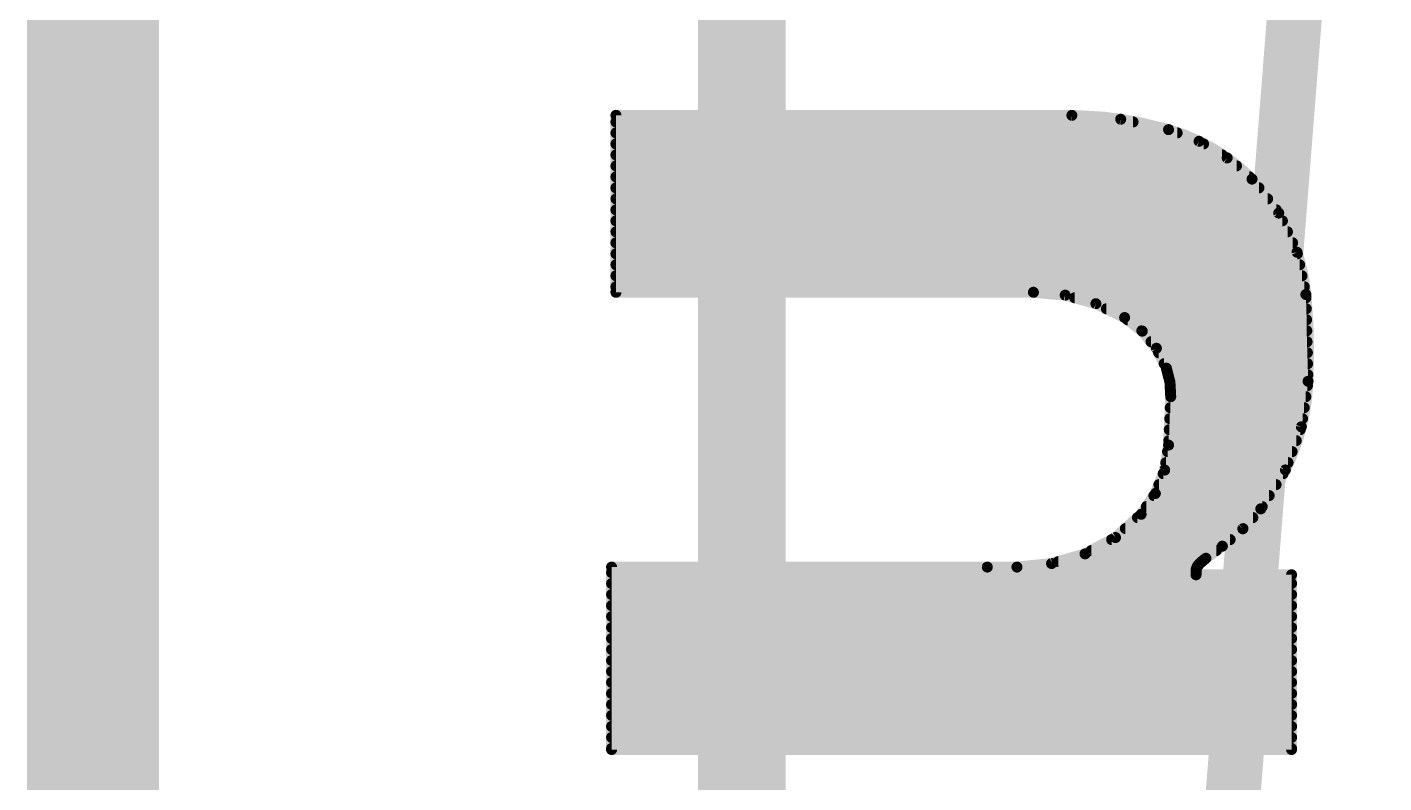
# Model space of a CAD drawing. Extents: x -6.3 to 44.5, y -10.2 to 43.3.
# Drawn here: x -0.152 to 2.984, y 17.497 to 19.244 of the extents above; entities that cross this region are included whole.
import ezdxf

# ---------------------------------------------------------------- set-up
doc = ezdxf.new("R2010")
doc.units = 0
for name, color, linetype in [('20', 53, 'CONTINUOUS'), ('21', 41, 'CONTINUOUS'), ('22', 40, 'CONTINUOUS'), ('51', 53, 'CONTINUOUS')]:
    doc.layers.add(name, color=color, linetype=linetype)

msp = doc.modelspace()

# ---------------------------------------------------------------- linework, layer by layer
at = {"layer": '20', "const_width": 0.3048}
msp.add_lwpolyline([(0, 39.37), (0, 3.81)], dxfattribs=at)
at = {"layer": '21', "const_width": 0.2032}
msp.add_lwpolyline([(1.5, 27.99), (1.5, 15.19)], dxfattribs=at)
at = {"layer": '22'}
for points, const_width in [([(1.2154, 19.0398, 1), (1.2026, 19.0398)], 0.0127), ([(1.2154, 19.0398, 1), (1.2026, 19.0398)], 0.0127), ([(1.209, 19.0462, 1), (1.209, 19.0334)], 0.0127), ([(1.209, 19.0462, 1), (1.209, 19.0334)], 0.0127), ([(2.2636, 19.0461, 1), (2.2626, 19.0335)], 0.0127), ([(2.4867, 19.0068, 0.0668), (2.2631, 19.0398)], 0.0254), ([(2.2632, 19.0461, 1), (2.263, 19.0335)], 0.0127), ([(2.2631, 19.0334, 1), (2.2631, 19.0462)], 0.0127), ([(2.2631, 19.0334, 1), (2.2631, 19.0462)], 0.0127), ([(2.3773, 19.037, 1), (2.3747, 19.0246)], 0.0127), ([(2.3755, 19.0244, 1), (2.3765, 19.0371)], 0.0127), ([(1.209, 19.031, 1), (1.209, 19.0182)], 0.0127), ([(1.209, 19.0056, 1), (1.209, 18.9929)], 0.0127), ([(2.4045, 19.0182, 1), (2.4045, 19.031)], 0.0127), ([(2.489, 19.0127, 1), (2.4844, 19.0009)], 0.0127), ([(2.6797, 18.8925, 0.1281), (2.4867, 19.0068)], 0.0254), ([(2.4885, 19.0129, 1), (2.4849, 19.0007)], 0.0127), ([(2.4849, 19.0007, 1), (2.4885, 19.0129)], 0.0127), ([(2.4854, 19.0006, 1), (2.488, 19.013)], 0.0127), ([(2.5066, 18.9929, 1), (2.5066, 19.0056)], 0.0127), ([(1.209, 18.9802, 1), (1.209, 18.9674)], 0.0127), ([(2.5605, 18.9853, 1), (2.554, 18.9744)], 0.0127), ([(2.555, 18.9739, 1), (2.5595, 18.9858)], 0.0127), ([(2.5675, 18.9674, 1), (2.5675, 18.9802)], 0.0127), ([(1.209, 18.9548, 1), (1.209, 18.942)], 0.0127), ([(2.6104, 18.942, 1), (2.6104, 18.9548)], 0.0127), ([(2.6263, 18.9462, 1), (2.6181, 18.9366)], 0.0127), ([(2.6189, 18.9359, 1), (2.6254, 18.9469)], 0.0127), ([(1.209, 18.9294, 1), (1.209, 18.9167)], 0.0127), ([(2.6438, 18.9167, 1), (2.6438, 18.9294)], 0.0127), ([(1.209, 18.904, 1), (1.209, 18.8912)], 0.0127), ([(1.209, 18.8786, 1), (1.209, 18.8658)], 0.0127), ([(2.6847, 18.8964, 1), (2.6747, 18.8886)], 0.0127), ([(2.8042, 18.6258, 0.1741), (2.6797, 18.8925)], 0.0254), ([(2.6842, 18.897, 1), (2.6752, 18.888)], 0.0127), ([(2.6737, 18.8912, 1), (2.6737, 18.904)], 0.0127), ([(2.6752, 18.888, 1), (2.6842, 18.897)], 0.0127), ([(2.6756, 18.8877, 1), (2.6838, 18.8973)], 0.0127), ([(2.6957, 18.8658, 1), (2.6957, 18.8786)], 0.0127), ([(1.209, 18.8532, 1), (1.209, 18.8405)], 0.0127), ([(2.7157, 18.8405, 1), (2.7157, 18.8532)], 0.0127), ([(1.209, 18.8278, 1), (1.209, 18.815)], 0.0127), ([(2.7472, 18.8167, 1), (2.7357, 18.8113)], 0.0127), ([(2.7356, 18.815, 1), (2.7356, 18.8278)], 0.0127), ([(2.7364, 18.8101, 1), (2.7464, 18.8179)], 0.0127), ([(1.209, 18.8024, 1), (1.209, 18.7896)], 0.0127), ([(2.7499, 18.7896, 1), (2.7499, 18.8024)], 0.0127), ([(1.209, 18.777, 1), (1.209, 18.7643)], 0.0127), ([(2.7617, 18.7643, 1), (2.7617, 18.777)], 0.0127), ([(1.209, 18.7516, 1), (1.209, 18.7388)], 0.0127), ([(1.209, 18.7262, 1), (1.209, 18.7134)], 0.0127), ([(2.7736, 18.7388, 1), (2.7736, 18.7516)], 0.0127), ([(2.7899, 18.7248, 1), (2.7775, 18.7222)], 0.0127), ([(2.7779, 18.7208, 1), (2.7894, 18.7262)], 0.0127), ([(2.7845, 18.7134, 1), (2.7845, 18.7262)], 0.0127), ([(1.209, 18.7008, 1), (1.209, 18.6881)], 0.0127), ([(2.7898, 18.6881, 1), (2.7898, 18.7008)], 0.0127), ([(1.209, 18.6754, 1), (1.209, 18.6626)], 0.0127), ([(2.7951, 18.6626, 1), (2.7951, 18.6754)], 0.0127), ([(1.2026, 18.6309, 1), (1.2154, 18.6309)], 0.0127), ([(1.2026, 18.6309, 1), (1.2154, 18.6309)], 0.0127), ([(1.209, 18.65, 1), (1.209, 18.6372)], 0.0127), ([(1.209, 18.6373, 1), (1.209, 18.6245)], 0.0127), ([(1.209, 18.6373, 1), (1.209, 18.6245)], 0.0127), ([(2.1748, 18.6372, 1), (2.1736, 18.6246)], 0.0127), ([(2.3851, 18.5725, 0.136), (2.1742, 18.6309)], 0.0254), ([(2.1742, 18.6372, 1), (2.1742, 18.6246)], 0.0127), ([(2.1742, 18.6245, 1), (2.1742, 18.6373)], 0.0127), ([(2.1742, 18.6245, 1), (2.1742, 18.6373)], 0.0127), ([(2.2493, 18.6304, 1), (2.2459, 18.6182)], 0.0127), ([(2.2471, 18.618, 1), (2.2482, 18.6306)], 0.0127), ([(2.8105, 18.626, 1), (2.7979, 18.6256)], 0.0127), ([(2.8092, 18.4252, 0.0335), (2.8042, 18.6258)], 0.0254), ([(2.8105, 18.6264, 1), (2.7979, 18.6252)], 0.0127), ([(2.798, 18.6245, 1), (2.8104, 18.6271)], 0.0127), ([(2.8005, 18.6372, 1), (2.8005, 18.65)], 0.0127), ([(2.2696, 18.6246, 1), (2.2696, 18.6119)], 0.0127), ([(2.3215, 18.6103, 1), (2.3159, 18.5989)], 0.0127), ([(2.317, 18.5985, 1), (2.3204, 18.6107)], 0.0127), ([(2.3431, 18.5992, 1), (2.3431, 18.5864)], 0.0127), ([(2.7979, 18.6252, 1), (2.8105, 18.6264)], 0.0127), ([(2.8044, 18.6119, 1), (2.8044, 18.6246)], 0.0127), ([(2.805, 18.5864, 1), (2.805, 18.5992)], 0.0127), ([(2.389, 18.5775, 1), (2.3812, 18.5675)], 0.0127), ([(2.4816, 18.4556, 0.1719), (2.3851, 18.5725)], 0.0254), ([(2.3884, 18.5779, 1), (2.3818, 18.5671)], 0.0127), ([(2.3818, 18.5671, 1), (2.3884, 18.5779)], 0.0127), ([(2.3823, 18.5668, 1), (2.3879, 18.5782)], 0.0127), ([(2.3918, 18.5738, 1), (2.3918, 18.561)], 0.0127), ([(2.8057, 18.561, 1), (2.8057, 18.5738)], 0.0127), ([(2.4249, 18.5484, 1), (2.4249, 18.5357)], 0.0127), ([(2.4308, 18.5453, 1), (2.421, 18.5372)], 0.0127), ([(2.422, 18.5362, 1), (2.4298, 18.5463)], 0.0127), ([(2.8063, 18.5357, 1), (2.8063, 18.5484)], 0.0127), ([(2.4462, 18.523, 1), (2.4462, 18.5102)], 0.0127), ([(2.4643, 18.5044, 1), (2.453, 18.4988)], 0.0127), ([(2.4537, 18.4976, 1), (2.4635, 18.5056)], 0.0127), ([(2.8069, 18.5102, 1), (2.8069, 18.523)], 0.0127), ([(2.4638, 18.4976, 1), (2.4638, 18.4848)], 0.0127), ([(2.4765, 18.4722, 1), (2.4765, 18.4595)], 0.0127), ([(2.8076, 18.4848, 1), (2.8076, 18.4976)], 0.0127), ([(2.8082, 18.4595, 1), (2.8082, 18.4722)], 0.0127), ([(2.4878, 18.4572, 1), (2.4754, 18.454)], 0.0127), ([(2.4917, 18.3896, 0.0992), (2.4816, 18.4556)], 0.0254), ([(2.4876, 18.4578, 1), (2.4756, 18.4534)], 0.0127), ([(2.4756, 18.4534, 1), (2.4876, 18.4578)], 0.0127), ([(2.4759, 18.4528, 1), (2.4873, 18.4584)], 0.0127), ([(2.4855, 18.4468, 1), (2.4855, 18.434)], 0.0127), ([(2.8088, 18.434, 1), (2.8088, 18.4468)], 0.0127), ([(2.4963, 18.4234, 1), (2.4836, 18.4228)], 0.0127), ([(2.4838, 18.4215, 1), (2.4961, 18.4247)], 0.0127), ([(2.4904, 18.4214, 1), (2.4904, 18.4086)], 0.0127), ([(2.7, 18.1305, 0.1577), (2.8092, 18.4252)], 0.0254), ([(2.8029, 18.4255, 1), (2.8155, 18.4249)], 0.0127), ([(2.8155, 18.4243, 1), (2.8029, 18.4261)], 0.0127), ([(2.8155, 18.4249, 1), (2.8029, 18.4255)], 0.0127), ([(2.8029, 18.425, 1), (2.8155, 18.4254)], 0.0127), ([(2.8077, 18.4086, 1), (2.8077, 18.4214)], 0.0127), ([(2.4917, 18.3896, 0.0006), (2.4867, 18.2778)], 0.0254), ([(2.4917, 18.396, 1), (2.4917, 18.3833)], 0.0127), ([(2.498, 18.3893, 1), (2.4854, 18.3899)], 0.0127), ([(2.498, 18.3893, 1), (2.4854, 18.3899)], 0.0127), ([(2.4854, 18.3893, 1), (2.498, 18.3899)], 0.0127), ([(2.4854, 18.3899, 1), (2.498, 18.3893)], 0.0127), ([(2.804, 18.3833, 1), (2.804, 18.396)], 0.0127), ([(2.4894, 18.3452, 1), (2.4894, 18.3325)], 0.0127), ([(2.4906, 18.3706, 1), (2.4906, 18.3578)], 0.0127), ([(2.7965, 18.3325, 1), (2.7965, 18.3452)], 0.0127), ([(2.8002, 18.3578, 1), (2.8002, 18.3706)], 0.0127), ([(2.4883, 18.3198, 1), (2.4883, 18.3071)], 0.0127), ([(2.7874, 18.321, 1), (2.8, 18.3191)], 0.0127), ([(2.7997, 18.3178, 1), (2.7878, 18.3222)], 0.0127), ([(2.7912, 18.3071, 1), (2.7912, 18.3198)], 0.0127), ([(2.4232, 18.1178, 0.1688), (2.4867, 18.2778)], 0.0254), ([(2.493, 18.2768, 1), (2.4804, 18.2788)], 0.0127), ([(2.493, 18.2775, 1), (2.4804, 18.2781)], 0.0127), ([(2.4872, 18.2944, 1), (2.4872, 18.2816)], 0.0127), ([(2.7818, 18.2816, 1), (2.7818, 18.2944)], 0.0127), ([(2.4843, 18.269, 1), (2.4843, 18.2563)], 0.0127), ([(2.4804, 18.2781, 1), (2.493, 18.2775)], 0.0127), ([(2.4804, 18.2781, 1), (2.493, 18.2775)], 0.0127), ([(2.7724, 18.2563, 1), (2.7724, 18.269)], 0.0127), ([(2.4714, 18.2211, 1), (2.484, 18.2192)], 0.0127), ([(2.4836, 18.2178, 1), (2.4718, 18.2225)], 0.0127), ([(2.4804, 18.2436, 1), (2.4804, 18.2309)], 0.0127), ([(2.7508, 18.2226, 1), (2.7627, 18.2182)], 0.0127), ([(2.7621, 18.217, 1), (2.7514, 18.2238)], 0.0127), ([(2.763, 18.2309, 1), (2.763, 18.2436)], 0.0127), ([(2.4643, 18.1928, 1), (2.4643, 18.1801)], 0.0127), ([(2.4744, 18.2182, 1), (2.4744, 18.2054)], 0.0127), ([(2.7353, 18.1801, 1), (2.7353, 18.1928)], 0.0127), ([(2.7514, 18.2054, 1), (2.7514, 18.2182)], 0.0127), ([(2.4528, 18.1674, 1), (2.4528, 18.1547)], 0.0127), ([(2.4503, 18.1683, 1), (2.4621, 18.1636)], 0.0127), ([(2.4614, 18.1623, 1), (2.4509, 18.1695)], 0.0127), ([(2.7193, 18.1547, 1), (2.7193, 18.1674)], 0.0127), ([(2.4354, 18.142, 1), (2.4354, 18.1292)], 0.0127), ([(2.6111, 18.0442, 0.0664), (2.7, 18.1305)], 0.0254), ([(2.695, 18.1344, 1), (2.705, 18.1266)], 0.0127), ([(2.6946, 18.1339, 1), (2.7054, 18.1271)], 0.0127), ([(2.705, 18.1266, 1), (2.695, 18.1344)], 0.0127), ([(2.7047, 18.1262, 1), (2.6953, 18.1348)], 0.0127), ([(2.7032, 18.1292, 1), (2.7032, 18.142)], 0.0127), ([(2.2936, 18.0264, 0.1229), (2.4232, 18.1178)], 0.0254), ([(2.4148, 18.1166, 1), (2.4148, 18.1039)], 0.0127), ([(2.4184, 18.1219, 1), (2.428, 18.1137)], 0.0127), ([(2.418, 18.1214, 1), (2.4284, 18.1142)], 0.0127), ([(2.428, 18.1137, 1), (2.4184, 18.1219)], 0.0127), ([(2.4275, 18.1131, 1), (2.4189, 18.1225)], 0.0127), ([(2.6817, 18.1039, 1), (2.6817, 18.1166)], 0.0127), ([(2.3552, 18.0658, 1), (2.3552, 18.053)], 0.0127), ([(2.3598, 18.0688, 1), (2.3683, 18.0594)], 0.0127), ([(2.367, 18.0585, 1), (2.361, 18.0697)], 0.0127), ([(2.3868, 18.0912, 1), (2.3868, 18.0785)], 0.0127), ([(2.629, 18.053, 1), (2.629, 18.0658)], 0.0127), ([(2.6537, 18.0887, 1), (2.6631, 18.0801)], 0.0127), ([(2.6625, 18.0796, 1), (2.6543, 18.0892)], 0.0127), ([(2.6588, 18.0785, 1), (2.6588, 18.0912)], 0.0127), ([(2.1361, 17.9959, 0.0895), (2.2936, 18.0264)], 0.0254), ([(2.2913, 18.0323, 1), (2.2959, 18.0205)], 0.0127), ([(2.2906, 18.032, 1), (2.2966, 18.0208)], 0.0127), ([(2.2959, 18.0205, 1), (2.2913, 18.0323)], 0.0127), ([(2.2954, 18.0203, 1), (2.2918, 18.0325)], 0.0127), ([(2.3078, 18.0404, 1), (2.3078, 18.0277)], 0.0127), ([(2.573, 18.0162, 0.0022), (2.6111, 18.0442)], 0.0254), ([(2.5972, 18.0277, 1), (2.5972, 18.0404)], 0.0127), ([(2.6073, 18.0493, 1), (2.6149, 18.0391)], 0.0127), ([(2.607, 18.049, 1), (2.6152, 18.0394)], 0.0127), ([(2.6149, 18.0391, 1), (2.6073, 18.0493)], 0.0127), ([(2.6149, 18.0391, 1), (2.6073, 18.0493)], 0.0127), ([(1.2053, 17.9959, 1), (1.1925, 17.9959)], 0.0127), ([(1.2053, 17.9959, 1), (1.1925, 17.9959)], 0.0127), ([(1.1989, 18.0023, 1), (1.1989, 17.9896)], 0.0127), ([(1.1989, 18.0023, 1), (1.1989, 17.9896)], 0.0127), ([(2.0676, 17.9959, 0.0064), (2.1361, 17.9959)], 0.0254), ([(2.0677, 18.0022, 1), (2.0675, 17.9896)], 0.0127), ([(2.0676, 17.9896, 1), (2.0676, 18.0023)], 0.0127), ([(2.1355, 18.0022, 1), (2.1367, 17.9896)], 0.0127), ([(2.136, 18.0022, 1), (2.1362, 17.9896)], 0.0127), ([(2.1362, 17.9896, 1), (2.136, 18.0022)], 0.0127), ([(2.1361, 17.9896, 1), (2.1361, 18.0023)], 0.0127), ([(2.2145, 18.0102, 1), (2.218, 17.998)], 0.0127), ([(2.2169, 17.9978, 1), (2.2156, 18.0104)], 0.0127), ([(2.2318, 18.015, 1), (2.2318, 18.0023)], 0.0127), ([(2.5578, 18.0035, 0.205), (2.5502, 17.9857)], 0.0254), ([(2.5584, 17.9941, 1), (2.546, 17.9966)], 0.0127), ([(2.573, 18.0162, 0.0333), (2.5578, 18.0035)], 0.0254), ([(2.5537, 18.0084, 1), (2.5619, 17.9986)], 0.0127), ([(2.5534, 18.0081, 1), (2.5622, 17.9989)], 0.0127), ([(2.563, 17.9999, 1), (2.5526, 18.0071)], 0.0127), ([(2.5622, 17.9989, 1), (2.5534, 18.0081)], 0.0127), ([(2.5639, 18.0023, 1), (2.5639, 18.015)], 0.0127), ([(2.5692, 18.0213, 1), (2.5768, 18.0111)], 0.0127), ([(2.5693, 18.0213, 1), (2.5767, 18.0111)], 0.0127), ([(2.5771, 18.0113, 1), (2.5689, 18.0211)], 0.0127), ([(2.5767, 18.0111, 1), (2.5693, 18.0213)], 0.0127), ([(1.1989, 17.9896, 1), (1.1989, 17.9768)], 0.0127), ([(2.5566, 17.9857, 1), (2.5439, 17.9857)], 0.0127), ([(2.5566, 17.9857, 1), (2.5439, 17.9857)], 0.0127), ([(2.544, 17.987, 1), (2.5564, 17.9844)], 0.0127), ([(2.5439, 17.9857, 1), (2.5565, 17.9857)], 0.0127), ([(2.5502, 17.9845, 1), (2.5502, 17.9718)], 0.0127), ([(2.5502, 17.9845, 1), (2.5502, 17.9718)], 0.0127), ([(2.5439, 17.9781, 1), (2.5566, 17.9781)], 0.0127), ([(2.5439, 17.9781, 1), (2.5566, 17.9781)], 0.0127), ([(2.547, 17.999, 1), (2.5574, 17.9918)], 0.0127), ([(2.5502, 17.9768, 1), (2.5502, 17.9896)], 0.0127), ([(2.7774, 17.9781, 1), (2.7648, 17.9781)], 0.0127), ([(2.7774, 17.9781, 1), (2.7648, 17.9781)], 0.0127), ([(2.7711, 17.9718, 1), (2.7711, 17.9845)], 0.0127), ([(2.7711, 17.9718, 1), (2.7711, 17.9845)], 0.0127), ([(1.1989, 17.9642, 1), (1.1989, 17.9515)], 0.0127), ([(1.1989, 17.9388, 1), (1.1989, 17.9261)], 0.0127), ([(2.7711, 17.9515, 1), (2.7711, 17.9642)], 0.0127), ([(2.7711, 17.9261, 1), (2.7711, 17.9388)], 0.0127), ([(1.1989, 17.9134, 1), (1.1989, 17.9006)], 0.0127), ([(2.7711, 17.9006, 1), (2.7711, 17.9134)], 0.0127), ([(1.1989, 17.888, 1), (1.1989, 17.8753)], 0.0127), ([(2.7711, 17.8753, 1), (2.7711, 17.888)], 0.0127), ([(1.1989, 17.8626, 1), (1.1989, 17.8498)], 0.0127), ([(2.7711, 17.8498, 1), (2.7711, 17.8626)], 0.0127), ([(1.1989, 17.8372, 1), (1.1989, 17.8244)], 0.0127), ([(1.1989, 17.8118, 1), (1.1989, 17.7991)], 0.0127), ([(2.7711, 17.8244, 1), (2.7711, 17.8372)], 0.0127), ([(2.7711, 17.7991, 1), (2.7711, 17.8118)], 0.0127), ([(1.1989, 17.7864, 1), (1.1989, 17.7736)], 0.0127), ([(2.7711, 17.7736, 1), (2.7711, 17.7864)], 0.0127), ([(1.1989, 17.761, 1), (1.1989, 17.7482)], 0.0127), ([(2.7711, 17.7482, 1), (2.7711, 17.761)], 0.0127), ([(1.1989, 17.7356, 1), (1.1989, 17.7229)], 0.0127), ([(2.7711, 17.7229, 1), (2.7711, 17.7356)], 0.0127), ([(1.1989, 17.7102, 1), (1.1989, 17.6974)], 0.0127), ([(2.7711, 17.6974, 1), (2.7711, 17.7102)], 0.0127), ([(1.1989, 17.6848, 1), (1.1989, 17.672)], 0.0127), ([(1.1989, 17.6594, 1), (1.1989, 17.6467)], 0.0127), ([(2.7711, 17.672, 1), (2.7711, 17.6848)], 0.0127), ([(2.7711, 17.6467, 1), (2.7711, 17.6594)], 0.0127), ([(1.1989, 17.634, 1), (1.1989, 17.6212)], 0.0127), ([(2.7711, 17.6212, 1), (2.7711, 17.634)], 0.0127), ([(1.1989, 17.6086, 1), (1.1989, 17.5958)], 0.0127), ([(2.7711, 17.5958, 1), (2.7711, 17.6086)], 0.0127), ([(1.1925, 17.5743, 1), (1.2053, 17.5743)], 0.0127), ([(1.1925, 17.5743, 1), (1.2053, 17.5743)], 0.0127), ([(1.1989, 17.5832, 1), (1.1989, 17.5705)], 0.0127), ([(1.1989, 17.5807, 1), (1.1989, 17.5679)], 0.0127), ([(1.1989, 17.5807, 1), (1.1989, 17.5679)], 0.0127), ([(2.7648, 17.5743, 1), (2.7774, 17.5743)], 0.0127), ([(2.7648, 17.5743, 1), (2.7774, 17.5743)], 0.0127), ([(2.7711, 17.5705, 1), (2.7711, 17.5832)], 0.0127), ([(2.7711, 17.5679, 1), (2.7711, 17.5807)], 0.0127), ([(2.7711, 17.5679, 1), (2.7711, 17.5807)], 0.0127)]:
    msp.add_lwpolyline(points, format="xyb", dxfattribs=dict(at, const_width=const_width))
at = {"layer": '22', "const_width": 0.0254}
for points in [[(2.2631, 19.0398), (1.209, 19.0398)], [(1.209, 19.0398), (1.209, 18.6309)], [(2.2631, 19.0398), (1.209, 19.0398)], [(1.209, 19.0398), (1.209, 18.6309)], [(2.376, 19.0308), (2.2631, 19.0398)], [(2.4867, 19.0068), (2.376, 19.0308)], [(1.209, 19.0246), (2.4045, 19.0246)], [(1.209, 18.9992), (2.5066, 18.9992)], [(2.5572, 18.9799), (2.4867, 19.0068)], [(1.209, 18.9738), (2.5675, 18.9738)], [(2.6222, 18.9414), (2.5572, 18.9799)], [(1.209, 18.9484), (2.6104, 18.9484)], [(2.6797, 18.8925), (2.6222, 18.9414)], [(1.209, 18.923), (2.6438, 18.923)], [(1.209, 18.8976), (2.6737, 18.8976)], [(1.209, 18.8722), (2.6957, 18.8722)], [(2.7414, 18.814), (2.6797, 18.8925)], [(1.209, 18.8468), (2.7157, 18.8468)], [(1.209, 18.8214), (2.7356, 18.8214)], [(2.7837, 18.7235), (2.7414, 18.814)], [(1.209, 18.796), (2.7499, 18.796)], [(1.209, 18.7706), (2.7617, 18.7706)], [(1.209, 18.7452), (2.7736, 18.7452)], [(1.209, 18.7198), (2.7845, 18.7198)], [(2.8042, 18.6258), (2.7837, 18.7235)], [(1.209, 18.6944), (2.7898, 18.6944)], [(1.209, 18.669), (2.7951, 18.669)], [(1.209, 18.6436), (2.8005, 18.6436)], [(1.209, 18.6309), (2.1742, 18.6309)], [(1.209, 18.6309), (2.1742, 18.6309)], [(2.1742, 18.6309), (2.2476, 18.6243)], [(2.2476, 18.6243), (2.3187, 18.6046)], [(2.8092, 18.4252), (2.8042, 18.6258)], [(2.2696, 18.6182), (2.8044, 18.6182)], [(2.3187, 18.6046), (2.3851, 18.5725)], [(2.3431, 18.5928), (2.805, 18.5928)], [(2.3851, 18.5725), (2.4259, 18.5412)], [(2.3918, 18.5674), (2.8057, 18.5674)], [(2.4249, 18.542), (2.8063, 18.542)], [(2.4259, 18.5412), (2.4586, 18.5016)], [(2.4462, 18.5166), (2.8069, 18.5166)], [(2.4586, 18.5016), (2.4816, 18.4556)], [(2.4638, 18.4912), (2.8076, 18.4912)], [(2.4765, 18.4658), (2.8082, 18.4658)], [(2.4816, 18.4556), (2.4899, 18.4231)], [(2.4855, 18.4404), (2.8088, 18.4404)], [(2.4899, 18.4231), (2.4917, 18.3896)], [(2.4904, 18.415), (2.8077, 18.415)], [(2.7937, 18.32), (2.8092, 18.4252)], [(2.4917, 18.3896), (2.4867, 18.2778)], [(2.4917, 18.3896), (2.804, 18.3896)], [(2.4894, 18.3388), (2.7965, 18.3388)], [(2.4906, 18.3642), (2.8002, 18.3642)], [(2.4883, 18.3134), (2.7912, 18.3134)], [(2.7568, 18.2204), (2.7937, 18.32)], [(2.4867, 18.2778), (2.4777, 18.2202)], [(2.4872, 18.288), (2.7818, 18.288)], [(2.4843, 18.2626), (2.7724, 18.2626)], [(2.4777, 18.2202), (2.4562, 18.1659)], [(2.4804, 18.2372), (2.763, 18.2372)], [(2.7, 18.1305), (2.7568, 18.2204)], [(2.4643, 18.1864), (2.7353, 18.1864)], [(2.4744, 18.2118), (2.7514, 18.2118)], [(2.4562, 18.1659), (2.4232, 18.1178)], [(2.4528, 18.161), (2.7193, 18.161)], [(2.4354, 18.1356), (2.7032, 18.1356)], [(2.6584, 18.0844), (2.7, 18.1305)], [(2.4232, 18.1178), (2.364, 18.0641)], [(2.4148, 18.1102), (2.6817, 18.1102)], [(2.364, 18.0641), (2.2936, 18.0264)], [(2.3552, 18.0594), (2.629, 18.0594)], [(2.3868, 18.0848), (2.6588, 18.0848)], [(2.6111, 18.0442), (2.6584, 18.0844)], [(2.2936, 18.0264), (2.2162, 18.0041)], [(2.3078, 18.034), (2.5972, 18.034)], [(2.573, 18.0162), (2.6111, 18.0442)], [(2.1361, 17.9959), (1.1989, 17.9959)], [(1.1989, 17.9959), (1.1989, 17.5743)], [(2.0676, 17.9959), (1.1989, 17.9959)], [(1.1989, 17.9959), (1.1989, 17.5743)], [(2.2162, 18.0041), (2.1361, 17.9959)], [(2.2318, 18.0086), (2.5639, 18.0086)], [(2.5502, 17.9857), (2.5522, 17.9954)], [(2.5522, 17.9954), (2.5578, 18.0035)], [(2.5578, 18.0035), (2.573, 18.0162)], [(1.1989, 17.9832), (2.5502, 17.9832)], [(2.5502, 17.9781), (2.5502, 17.9857)], [(2.5502, 17.9781), (2.5502, 17.9857)], [(2.7711, 17.9781), (2.5502, 17.9781)], [(2.7711, 17.9781), (2.5502, 17.9781)], [(2.7711, 17.5743), (2.7711, 17.9781)], [(2.7711, 17.5743), (2.7711, 17.9781)], [(1.1989, 17.9578), (2.7711, 17.9578)], [(1.1989, 17.9324), (2.7711, 17.9324)], [(1.1989, 17.907), (2.7711, 17.907)], [(1.1989, 17.8816), (2.7711, 17.8816)], [(1.1989, 17.8562), (2.7711, 17.8562)], [(1.1989, 17.8308), (2.7711, 17.8308)], [(1.1989, 17.8054), (2.7711, 17.8054)], [(1.1989, 17.78), (2.7711, 17.78)], [(1.1989, 17.7546), (2.7711, 17.7546)], [(1.1989, 17.7292), (2.7711, 17.7292)], [(1.1989, 17.7038), (2.7711, 17.7038)], [(1.1989, 17.6784), (2.7711, 17.6784)], [(1.1989, 17.653), (2.7711, 17.653)], [(1.1989, 17.6276), (2.7711, 17.6276)], [(1.1989, 17.6022), (2.7711, 17.6022)], [(1.1989, 17.5768), (2.7711, 17.5768)], [(1.1989, 17.5743), (2.7711, 17.5743)], [(1.1989, 17.5743), (2.7711, 17.5743)]]:
    msp.add_lwpolyline(points, dxfattribs=at)
at = {"layer": '51', "const_width": 0.127}
for points in [[(1.5, 27.99), (1.5, 15.19)], [(2.921, 21.082), (2.54, 16.256)]]:
    msp.add_lwpolyline(points, dxfattribs=at)

doc.saveas('drawing.dxf')
